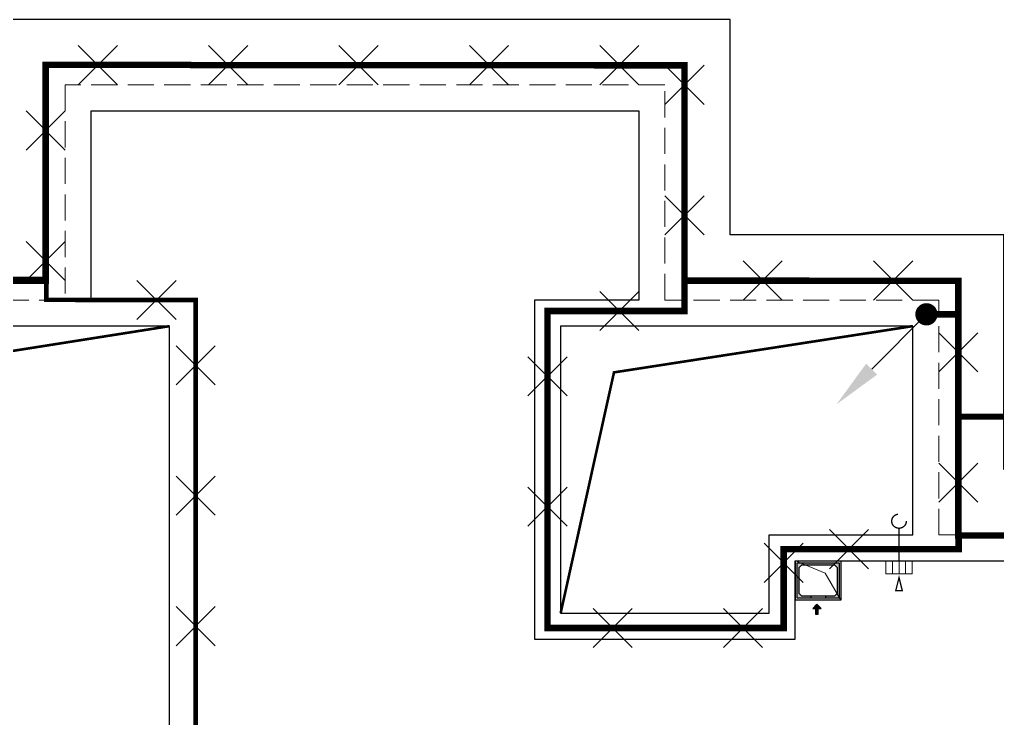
# Model space of a CAD drawing. Extents: x 3002737 to 4077523, y -995787 to -7267.
# Drawn here: x 3140987 to 3148487, y -720193 to -714836 of the extents above; entities that cross this region are included whole.
import ezdxf

# ---------------------------------------------------------------- set-up
doc = ezdxf.new("R2010")
doc.units = 0
doc.header["$LTSCALE"] = 1000
doc.header["$MEASUREMENT"] = 0
doc.linetypes.add('#P_--_20B1_001_t3$0$DASH', pattern=[0.35, 0.25, -0.1])
doc.linetypes.add('DASH', pattern=[0.35, 0.25, -0.1])
doc.layers.get('0').update_dxf_attribs({"linetype": 'CONTINUOUS'})
for name, color, linetype in [('!!电气', 1, 'CONTINUOUS'), ('LVTRY', 252, 'CONTINUOUS'), ('LWIRE', 4, 'CONTINUOUS'), ('ROOF', 183, 'CONTINUOUS'), ('VPIPE-凝结', 150, 'CONTINUOUS'), ('VPIPE-雨水', 4, 'DASH'), ('WIRE-避雷', 4, 'CONTINUOUS'), ('建筑-排气道', 252, 'CONTINUOUS'), ('看线', 185, 'CONTINUOUS')]:
    doc.layers.add(name, color=color, linetype=linetype)
for name, color, linetype, lineweight in [('PUB_HATCH', 8, 'CONTINUOUS', 9), ('平面-分水线', 189, 'CONTINUOUS', 15), ('平面-看线', 252, 'CONTINUOUS', 15), ('立面-洞口示意', 252, 'CONTINUOUS', 13)]:
    doc.layers.add(name, color=color, linetype=linetype, lineweight=lineweight)
doc.styles.get("Standard").update_dxf_attribs({"font": 'gbenor.shx', "bigfont": 'gbcbig.shx'})

# ---------------------------------------------------------------- blocks, each defined once
blk = doc.blocks.new('DFSFSF')
at = {"layer": '平面-分水线'}
for p, q in [((697141.9143252881, 775567.7311356195), (697141.9143252881, 775667.5561356199)), ((697342.3369560526, 775667.5561356199), (697142.6869560517, 775667.5561356199)), ((697193.1069603423, 775567.7311356195), (697193.1069603423, 775667.5561356199)), ((697242.5119560522, 775567.7311356195), (697242.5119560522, 775667.5561356199)), ((697291.916951762, 775567.7311356195), (697291.916951762, 775667.5561356199)), ((697342.3369560526, 775667.5561356199), (697342.3369560526, 775567.7311356195)), ((697342.3369560526, 775567.7311356195), (697342.3369560526, 775667.5561356199)), ((697342.3369560526, 775567.7311356195), (697142.6869560517, 775567.7311356195))]:
    blk.add_line(p, q, dxfattribs=at)
blk = doc.blocks.new('DFGDGDGD')
at = {"layer": '平面-分水线', "const_width": 10}
blk.add_lwpolyline([(697267.5119560522, 775440.6606483405), (697242.5119560522, 775540.6606483405), (697217.5119560522, 775440.6606483405)], close=True, dxfattribs=at)
blk.add_blockref('DFSFSF', (0, 0))
blk = doc.blocks.new('*U237')
h = blk.add_hatch(color=5)
h.set_gradient(color1=(0, 0, 255), rotation=180, tint=1)
h.paths.add_polyline_path([(3.524958103184869e-15, -2.819966482547906e-15), (-6.350000000000009, -6.349999999999992), (-6.350000000000001, -2.159000000000014), (-15, -2.158999999999999), (-14.99999999999999, 2.159000000000044), (-6.349999999999993, 2.159000000000029), (-6.349999999999985, 6.350000000000009)])
at = {"color": 0, "linetype": 'Continuous'}
blk.add_lwpolyline([(3.524958103184869e-15, -2.819966482547906e-15), (-6.350000000000009, -6.349999999999992), (-6.350000000000001, -2.159000000000014), (-15, -2.158999999999999), (-14.99999999999999, 2.159000000000044), (-6.349999999999993, 2.159000000000029), (-6.349999999999985, 6.350000000000009)], close=True, dxfattribs=at)
blk = doc.blocks.new('A$C1F33016B')
at = {"layer": 'PUB_HATCH'}
blk.add_hatch(color=256, dxfattribs=at).paths.add_polyline_path([(16134.99072450679, 8984.999517118558), (16134.99072450679, 8714.999517118558), (16029.99072450679, 8714.999517118558), (16029.99072450679, 8729.999517118558), (16099.99072450679, 8729.999517118558), (16119.99072450679, 8749.999517118558), (16119.99072450679, 8949.999517118558), (16099.99072450679, 8969.999517118558), (15849.99072450679, 8969.999517118558), (15829.99072450679, 8949.999517118558), (15829.99072450679, 8749.999517118558), (15849.99072450679, 8729.999517118558), (15919.99072450679, 8729.999517118558), (15919.99072450679, 8714.999517118558), (15814.99072450679, 8714.999517118558), (15814.99072450679, 8984.999517118558)])
at = {"color": 252, "const_width": 20}
for points in [[(8341.421236896887, 6399.999994003912), (8753.92123685591, 10445.49999882374), (10999.99993937928, 10799.99999900162)], [(14000.00024949759, 8600.53624918824), (14408.92123685591, 10445.49999882374), (16699.9999494683, 10799.99999902886)]]:
    blk.add_lwpolyline(points, dxfattribs=at)
at = {"layer": 'LVTRY', "color": 1}
for p, q in [((15919.99072450679, 8729.999517118558), (15919.99072450679, 8714.999517118558)), ((16029.99072450679, 8729.999517118558), (16029.99072450679, 8714.999517118558))]:
    blk.add_line(p, q, dxfattribs=at)
for points in [[(15799.99072450679, 8999.999517118558), (16149.99072450679, 8999.999517118558), (16149.99072450679, 8699.999517118558), (15799.99072450679, 8699.999517118558)], [(15814.99072450679, 8984.999517118558), (16134.99072450679, 8984.999517118558), (16134.99072450679, 8714.999517118558), (15814.99072450679, 8714.999517118558)], [(16099.99072450679, 8729.999517118558), (15849.99072450679, 8729.999517118558), (15829.99072450679, 8749.999517118558), (15829.99072450679, 8949.999517118558), (15849.99072450679, 8969.999517118558), (16099.99072450679, 8969.999517118558), (16119.99072450679, 8949.999517118558), (16119.99072450679, 8749.999517118558), (16099.99072450679, 8729.999517118558)]]:
    blk.add_lwpolyline(points, close=True, dxfattribs=at)
at = {"layer": 'ROOF', "color": 252, "ltscale": 0.8}
for points in [[(22750.01152775064, 1900.000006468967), (22750.01136052515, 6899.999991594814), (20899.99994930066, 6899.999991710298), (20899.99994960986, 9699.999991236487), (17399.9999504853, 9699.999991323333), (17399.99995053001, 11499.99999907031), (15299.99892977625, 11499.99999892991), (15299.99892966077, 13150.00000285031), (9700.000953572802, 13149.9999984121), (9700.000955003314, 11499.9999989341), (7599.999938575551, 11499.9999990568), (7599.999938473105, 9699.99999118247), (4099.999938658439, 9699.999991131015), (4099.999818431213, 7400.001628744882), (3399.999817983247, 7400.001628465019)], [(10399.99993904866, 10999.9999990263), (10399.99993904866, 12449.99999882351), (14599.99993998557, 12449.99999882351), (14599.99993998557, 10999.9999990263), (13799.99994006939, 10999.9999990263), (13799.9999378752, 8400.27025674237), (15799.79590952396, 8400.270255054114), (15799.79590952396, 8999.999999580905), (20199.99994010385, 8999.999999580905), (20199.99994010385, 6199.999999793712), (22050.01136052329, 6199.999999749474), (22050.01136052236, 1900.068179056048), (15599.95704866387, 1899.931803827174), (15599.95759219024, 99.99999998975545), (9400.042421364225, 100.0000000107102), (9400.041877837852, 1899.939857619116), (3599.988519361243, 1900.062273277901), (3599.999431967735, 6199.99999175407), (4799.999940171838, 6199.999992233701), (4799.999938946217, 8999.99999114126), (6399.999938962981, 8999.99999120878), (6399.999939022586, 6199.999999791384), (11150.00000472367, 6199.999999791384)], [(10399.99993904866, 10999.9999990263), (10054.97496926785, 10999.99999891315), (10054.97496927623, 11149.99999891315)], [(11199.99993904866, 6999.9999988419), (11199.99993904866, 10999.9999990263), (10399.99993904866, 10999.9999990263)], [(11149.9774788022, 6799.996107412968), (10999.99993897043, 6799.995862165), (10999.99993937928, 10799.99999900162), (8299.999938422814, 10799.99999896553), (8299.999938447028, 8999.99879467301), (6599.999938891269, 8999.99879463669), (6599.999938947149, 6399.999992001802), (11149.99994251318, 6399.999997232575)]]:
    blk.add_lwpolyline(points, dxfattribs=at)
blk.add_lwpolyline([(16699.9999410864, 9199.999991293531), (16699.9999494683, 10799.99999902886), (14000.00024949759, 10799.99999901862), (14000.00024949759, 8600.53624918824), (15599.99919565767, 8600.53624916682), (15599.99919566512, 9200.000005290378)], close=True, dxfattribs=at)
at = {"layer": 'VPIPE-凝结', "color": 252}
blk.add_line((16595.04161784984, 8999.999995938735), (16595.04165119119, 9249.999902247917), dxfattribs=at)
at = {"layer": 'VPIPE-雨水', "color": 252}
blk.add_circle((16594.99994163681, 9304.999886432663), 55, dxfattribs=at)
at = {"layer": '平面-看线', "linetype": 'DASH', "ltscale": 0.8}
blk.add_lwpolyline([(22449.99992311746, 1899.999997639563), (22250.01136052515, 1899.999998943415), (22250.01136052515, 6399.999991626013), (20399.99994924478, 6399.999991741264), (20399.99994955491, 9199.999991248827), (16899.9999504732, 9199.99999133544), (16899.9999505179, 10999.99999903701), (14799.99892981164, 10999.99999889685), (14799.99892969616, 12650.00000245403), (10200.00095400587, 12649.99999880837), (10200.00095543638, 10999.99999890476), (8099.999938547611, 10999.9999990277), (8099.999938445166, 9199.999991189688), (4599.999938858673, 9199.999991138466), (4599.999939617701, 7300.001595500857)], dxfattribs=at)
at = {"layer": '看线', "color": 252, "linetype": '#P_--_20B1_001_t3$0$DASH', "ltscale": 0.5}
blk.add_lwpolyline([(17049.9999504732, 9199.999991331715), (17049.99995052163, 11149.99999904679), (14949.9989298014, 11149.99999890663), (14949.99892968498, 12800.00000257278), (10050.00095387641, 12799.99999868963), (10050.00095530692, 11149.99999891361), (7949.999938555062, 11149.99999903631), (7949.99993845541, 9199.999991187593)], dxfattribs=at)
at = {"layer": '立面-洞口示意'}
blk.add_lwpolyline([(15799.99072450679, 8999.999517118558), (16028.54266162077, 8906.050133861601), (16149.99072450679, 8699.999517118558)], dxfattribs=at)
blk.add_blockref('DFGDGDGD', (-680647.4703382016, -766667.5562220921))
at = {"layer": '建筑-排气道', "extrusion": (0, 0, -1), "xscale": 5, "yscale": 5, "zscale": -5, "rotation": 90}
blk.add_blockref('*U237', (-15965.08767203195, 8667.687246344285), dxfattribs=at)
blk = doc.blocks.new('$TelecSys$00000080')
for p, q in [((-0.7000000000007276, -0.7000000000007276), (0, 0)), ((0.1041666666678793, 0.1041666666660603), (0.1041666666678793, 0.1041666666660603)), ((-0.1041666666678793, -0.1041666666660603), (-0.1041666666678793, -0.1041666666660603))]:
    blk.add_line(p, q)
at = {"const_width": 0.1425}
blk.add_lwpolyline([(0.07125000000087311, 0, 1), (-0.07125000000087311, 0, 1)], format="xyb", close=True, dxfattribs=at)
blk.add_solid([(-0.6300000000010186, -0.7700000000004366), (-0.7700000000004366, -0.6299999999991996), (-1.150000000001455, -1.149999999999636)])
at = {"width": 0.8, "flags": 9}
blk.add_attdef('A', (0, 0), '', height=2e-05, rotation=180, dxfattribs=at)
blk = doc.blocks.new('$TelecSys$00000009')
for p, q in [((-0.5, 0.5), (0.5, -0.5)), ((0.5, 0.5), (-0.5, -0.5))]:
    blk.add_line(p, q)

msp = doc.modelspace()

# ---------------------------------------------------------------- block references
at = {"layer": '!!电气'}
msp.add_blockref('A$C1F33016B', (3131137.444530171, -727986.374222144), dxfattribs=at)

# ---------------------------------------------------------------- next in the draw order: linework, layer by layer
at = {"layer": 'WIRE-避雷', "color": 4}
for points, const_width in [([(3156137.443978813, -718886.3743286601), (3154337.444537107, -718886.3742250814), (3154337.444537132, -717886.3742308705), (3148187.444480667, -717886.3742307178), (3148187.444480693, -716836.3742230972), (3146087.443459973, -716836.3742232374), (3146087.443458665, -715186.3742195712), (3141187.445484048, -715186.3742234544), (3141187.445483952, -716836.3742232304), (3139087.444468726, -716836.3742231228), (3139087.444468755, -718786.3742309564), (3135737.44446903, -718786.3742322947), (3135737.442353335, -720642.2004309774)], 50), ([(3141537.44446922, -716986.3742231177), (3141192.419499439, -716986.3742232309), (3141192.419499448, -716836.3742232309)], 35), ([(3141537.44446922, -716986.3742231177), (3142337.44446922, -716986.3742231177), (3142337.44446922, -720986.3742233021), (3142287.444534895, -720986.3742233021), (3142287.444534895, -721786.3742223526), (3137537.444469194, -721786.3742224537), (3137537.444469134, -718986.3742309352), (3137537.444469054, -718786.3742315755)], 35), ([(3147943.021808932, -717095.6904120664), (3148183.267076145, -717095.6904120664)], 50), ([(3148187.444480667, -717886.3742307178), (3148187.444480645, -718786.3742308123), (3151537.444479726, -718786.3742308952), (3151537.444479552, -721586.3742304028), (3153387.455890696, -721586.374230518), (3153387.455890696, -726086.3742232006), (3156137.444469499, -726086.3742308829)], 50)]:
    msp.add_lwpolyline(points, dxfattribs=dict(at, const_width=const_width))
at = {"layer": 'WIRE-避雷', "const_width": 50}
msp.add_lwpolyline([(3146087.443459973, -716836.3742232374), (3146087.443459973, -717070.5930028828), (3145036.718724468, -717070.5930028828), (3145036.718724468, -719500.3747904515), (3146848.314801148, -719500.3747904515), (3146848.314801148, -718896.1004355112), (3148190.088535429, -718896.1004355112), (3148190.088535431, -718786.3742308123)], dxfattribs=at)

# ---------------------------------------------------------------- next in the draw order: block references
at = {"layer": 'LWIRE', "color": 2, "xscale": 300, "yscale": 300, "zscale": 300}
for p, rotation in [((3141587.443458665, -715186.3742231377), 180.0000000454085), ((3142587.443458665, -715186.3742223452), 180.0000000454085), ((3143587.443458665, -715186.3742215526), 180.0000000454085), ((3144587.443458665, -715186.3742207601), 180.0000000454085), ((3145587.443458665, -715186.3742199675), 180.0000000454085), ((3146087.443458783, -715336.3742232374), 90.00000004540523), ((3141187.445484019, -715686.3742234544), 269.9999999966528), ((3146087.443459577, -716336.3742232374), 90.00000004540523), ((3141187.44548396, -716686.3742234544), 269.9999999966528), ((3146687.444480693, -716836.3742231973), 180.0000000038242), ((3147687.444480693, -716836.3742231305), 180.0000000038242), ((3148187.444480679, -717386.3742307178), 89.99999999857705), ((3148187.444480655, -718386.3742307178), 269.999999998577)]:
    msp.add_blockref('$TelecSys$00000009', p, dxfattribs=dict(at, rotation=rotation))
at = {"layer": 'LWIRE', "color": 1, "xscale": 300, "yscale": 300, "zscale": 300}
msp.add_blockref('$TelecSys$00000009', (3142037.44446922, -716986.3742231177), dxfattribs=at)
at = {"layer": 'LWIRE', "xscale": 300, "yscale": 300, "zscale": 300}
for p, rotation in [((3145587.443459973, -717070.5930028828), 180), ((3145036.718724468, -717570.5930028828), 270), ((3145036.718724468, -718570.5930028828), 270), ((3146848.314801148, -719000.3747904515), 90)]:
    msp.add_blockref('$TelecSys$00000009', p, dxfattribs=dict(at, rotation=rotation))
at = {"layer": 'LWIRE', "color": 2, "xscale": 600, "yscale": 600, "zscale": 600}
msp.add_blockref('$TelecSys$00000080', (3147943.021808932, -717095.6904120664), dxfattribs=at)
at = {"layer": 'LWIRE', "color": 1, "xscale": 300, "yscale": 300, "zscale": 300, "rotation": 270}
for p in [(3142337.44446922, -717486.3742231177), (3142337.44446922, -718486.3742231177), (3142337.44446922, -719486.3742231177)]:
    msp.add_blockref('$TelecSys$00000009', p, dxfattribs=at)
at = {"layer": 'LWIRE', "xscale": 300, "yscale": 300, "zscale": 300}
for p in [(3147348.314801148, -718896.1004355112), (3145536.718724468, -719500.3747904515), (3146536.718724468, -719500.3747904515)]:
    msp.add_blockref('$TelecSys$00000009', p, dxfattribs=at)

doc.saveas('drawing.dxf')
